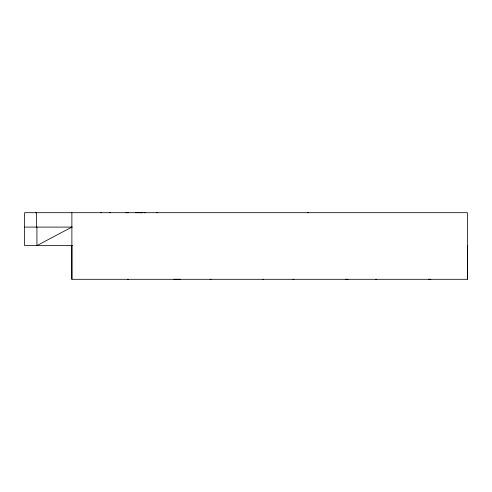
<?xml version="1.0" encoding="UTF-8"?>
<svg xmlns="http://www.w3.org/2000/svg" width="492" height="492" viewBox="0 0 492 492"><rect width="100%" height="100%" fill="white"/><g stroke="black" fill="none" stroke-linecap="round" stroke-linejoin="round"><path stroke-width="0.74" d="M36.525 227.089L36.525 212.698L35.326 212.698M36.937 227.089L36.937 245.588L71.881 227.089M72.429 245.588L24.6 245.588L24.6 212.698L467.4 212.698L467.4 279.302L71.881 279.302L71.881 212.698M128.221 279.302L127.28 279.302M211.068 279.308L210.121 279.302M293.909 279.308L292.968 279.302M376.755 279.308L375.814 279.302M126.481 212.698L128.24 212.698M109.765 212.698L110.349 212.698M157.225 212.698L156.677 212.698M125.964 212.698L126.795 212.698M135.386 212.698L142.735 212.698M144.119 212.698L145.503 212.698M307.66 212.698L308.423 212.698M24.6 227.089L72.189 227.089M348.029 279.302L345.735 279.308L346.091 279.302M430.869 279.302L428.575 279.308L428.938 279.302M100.897 212.698L101.389 212.698M262.888 279.302L263.245 279.302M173.885 279.296L180.398 279.302M467.4 245.588L467.4 279.302M71.881 245.588L71.881 279.302"/></g></svg>
